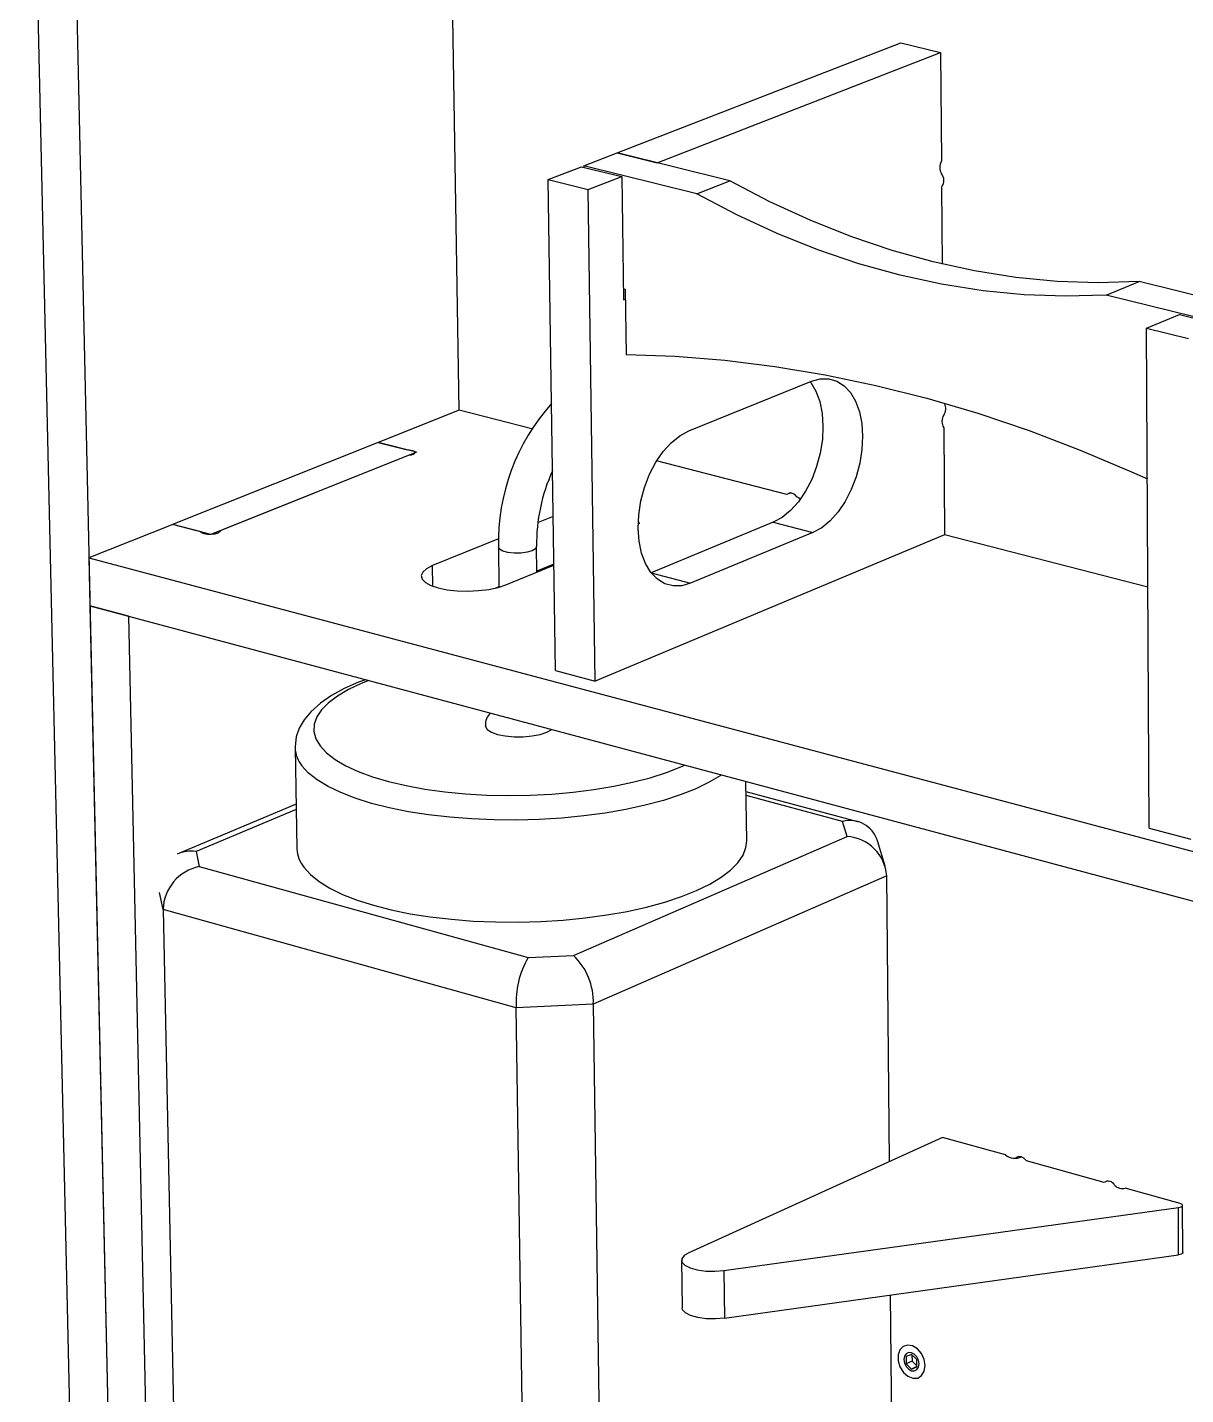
# Model space of a CAD drawing. Extents: x 0 to 254, y 0 to 197.
# Drawn here: x 150.82 to 181.53, y 101.48 to 137.73 of the extents above; entities that cross this region are included whole.
import ezdxf

# ---------------------------------------------------------------- set-up
doc = ezdxf.new("R2010")
doc.units = 0
doc.layers.get('0').update_dxf_attribs({"linetype": 'CONTINUOUS'})

msp = doc.modelspace()

# ---------------------------------------------------------------- linework, layer by layer
at = {"color": 7, "linetype": 'CONTINUOUS'}
for p, q in [((162.266, 127.583), (161.849, 153.373)), ((152.272, 86.932), (150.819, 150.746)), ((151.866, 149.964), (153.27, 86.617)), ((166.455, 134.4), (173.982, 137.316)), ((167.517, 134.138), (175.036, 137.063)), ((173.982, 137.316), (175.036, 137.063)), ((175.036, 137.063), (175.06, 134.187)), ((165.572, 134.058), (166.455, 134.4)), ((169.45, 133.662), (166.455, 134.4)), ((166.455, 134.4), (167.517, 134.138)), ((164.63, 133.693), (165.517, 134.036)), ((165.517, 134.036), (166.58, 133.774)), ((165.572, 134.058), (165.573, 134.023)), ((168.569, 133.317), (165.572, 134.058)), ((165.694, 133.429), (166.58, 133.774)), ((166.58, 133.774), (166.624, 130.502)), ((164.821, 120.677), (164.63, 133.693)), ((164.63, 133.693), (165.694, 133.429)), ((165.877, 120.397), (165.694, 133.429)), ((168.569, 133.317), (169.45, 133.662)), ((175.083, 131.452), (175.066, 133.506)), ((179.425, 130.634), (180.297, 130.99)), ((183.405, 130.224), (180.297, 130.99)), ((166.62, 130.799), (166.675, 130.785)), ((166.624, 130.502), (166.679, 130.524)), ((166.675, 130.785), (166.699, 129.056)), ((182.536, 129.865), (179.425, 130.634)), ((180.499, 129.758), (181.373, 130.117)), ((181.373, 130.117), (182.482, 129.843)), ((180.567, 116.497), (180.499, 129.758)), ((180.499, 129.758), (181.609, 129.483)), ((168.357, 127.03), (171.608, 128.349)), ((162.266, 127.583), (160.121, 126.727)), ((164.194, 127.087), (162.266, 127.583)), ((175.12, 127.114), (175.143, 124.273)), ((160.121, 126.727), (154.667, 124.551)), ((161.136, 126.464), (160.121, 126.727)), ((160.121, 126.727), (160.867, 126.534)), ((161.136, 126.464), (155.687, 124.282)), ((160.915, 126.375), (155.929, 124.378)), ((170.958, 125.348), (167.506, 126.236)), ((171.053, 125.388), (170.958, 125.348)), ((164.761, 124.765), (164.361, 124.602)), ((154.674, 124.554), (152.449, 123.666)), ((155.687, 124.282), (154.667, 124.551)), ((155.424, 124.356), (154.674, 124.554)), ((155.929, 124.378), (155.929, 124.367)), ((167.048, 124.555), (167.032, 124.617)), ((170.599, 124.609), (167.36, 123.27)), ((171.65, 124.337), (168.407, 122.992)), ((170.599, 124.609), (171.65, 124.337)), ((163.313, 124.174), (161.564, 123.46)), ((175.143, 124.273), (165.877, 120.397)), ((180.534, 122.887), (175.143, 124.273)), ((152.449, 123.666), (188.614, 114.049)), ((152.449, 123.666), (152.477, 122.393)), ((163.309, 123.949), (163.325, 122.887)), ((164.332, 123.287), (164.321, 123.966)), ((163.51, 122.95), (164.78, 123.472)), ((164.78, 123.499), (164.331, 123.315)), ((163.325, 122.901), (163.233, 122.864)), ((153.498, 122.12), (152.477, 122.393)), ((152.477, 122.393), (153.27, 86.617)), ((152.477, 122.393), (188.615, 112.721)), ((153.498, 122.12), (154.27, 86.3)), ((164.821, 120.677), (165.877, 120.397)), ((164.595, 119.044), (164.725, 119.115)), ((157.917, 118.632), (157.968, 115.95)), ((169.894, 116.164), (169.875, 117.736)), ((172.842, 116.668), (169.879, 117.463)), ((157.946, 117.132), (154.791, 115.813)), ((172.555, 116.276), (172.434, 116.678)), ((180.567, 116.497), (181.668, 116.204)), ((165.299, 113.128), (172.555, 116.276)), ((173.567, 115.491), (173.361, 116.168)), ((155.293, 115.885), (155.379, 115.48)), ((155.379, 115.48), (164.102, 113.071)), ((173.607, 115.238), (165.827, 111.835)), ((173.678, 107.663), (173.607, 115.238)), ((163.783, 111.738), (154.418, 114.342)), ((154.418, 114.342), (154.968, 88.245)), ((164.102, 113.071), (165.299, 113.128)), ((165.827, 111.835), (163.783, 111.738)), ((164.189, 85.354), (163.783, 111.738)), ((165.827, 111.835), (166.2, 85.464)), ((175.083, 108.302), (168.359, 105.245)), ((176.757, 107.836), (175.083, 108.302)), ((179.372, 107.108), (177.31, 107.682)), ((179.448, 107.144), (179.372, 107.108)), ((181.389, 106.547), (179.929, 106.953)), ((169.286, 104.771), (181.342, 106.442)), ((181.348, 105.189), (181.342, 106.442)), ((181.458, 105.247), (181.453, 106.5)), ((169.301, 103.509), (181.348, 105.189)), ((168.165, 105.045), (168.181, 103.784)), ((169.286, 104.771), (169.301, 103.509)), ((173.85, 89.264), (173.711, 104.124)), ((174.261, 102.55), (174.12, 102.493)), ((174.12, 102.493), (174.122, 102.297)), ((174.278, 102.37), (174.122, 102.297)), ((174.122, 102.297), (174.265, 102.159)), ((174.404, 102.412), (174.261, 102.55)), ((174.406, 102.225), (174.265, 102.159)), ((174.277, 102.535), (174.278, 102.37)), ((174.278, 102.37), (174.406, 102.247)), ((174.406, 102.216), (174.404, 102.412)), ((174.265, 102.159), (174.406, 102.216))]:
    msp.add_line(p, q, dxfattribs=at)
at = {"color": 8, "linetype": 'CONTINUOUS'}
for p, q in [((161.573, 122.914), (161.564, 123.46)), ((167.365, 123.265), (168.407, 122.992)), ((172.434, 116.678), (169.88, 117.363)), ((157.948, 116.996), (155.293, 115.885)), ((154.418, 114.342), (154.325, 114.792))]:
    msp.add_line(p, q, dxfattribs=at)
at = {"color": 7, "linetype": 'CONTINUOUS'}
for points in [[(180.297, 130.99), (179.216, 130.959), (178.128, 130.996), (177.034, 131.101), (175.937, 131.273), (174.841, 131.511), (173.747, 131.814), (172.659, 132.183), (171.578, 132.614), (170.508, 133.108), (169.45, 133.662)], [(179.425, 130.634), (178.344, 130.604), (177.254, 130.642), (176.16, 130.747), (175.063, 130.92), (173.965, 131.159), (172.871, 131.464), (171.781, 131.833), (170.7, 132.266), (169.628, 132.761), (168.569, 133.317)], [(166.699, 129.056), (168, 129.011), (169.314, 128.907), (170.64, 128.743), (171.975, 128.521), (173.319, 128.239), (174.669, 127.899), (176.023, 127.499), (177.38, 127.041), (178.738, 126.524), (180.095, 125.949), (180.519, 125.757)], [(171.578, 128.332), (171.591, 128.315), (171.727, 128.084), (171.829, 127.808), (171.893, 127.496), (171.917, 127.157), (171.9, 126.802), (171.843, 126.441), (171.748, 126.085), (171.618, 125.745), (171.455, 125.431), (171.266, 125.153), (171.056, 124.919), (170.832, 124.735), (170.599, 124.609)], [(171.608, 128.349), (171.842, 128.413), (172.069, 128.414), (172.282, 128.352), (172.475, 128.229), (172.643, 128.049), (172.779, 127.817), (172.881, 127.541), (172.944, 127.229), (172.968, 126.89), (172.951, 126.534), (172.894, 126.173), (172.799, 125.817), (172.668, 125.476), (172.506, 125.162), (172.317, 124.883), (172.107, 124.648), (171.883, 124.464), (171.65, 124.337)], [(168.407, 122.992), (168.17, 122.925), (167.94, 122.921), (167.722, 122.98), (167.525, 123.101), (167.353, 123.28), (167.212, 123.512), (167.107, 123.79), (167.041, 124.105), (167.015, 124.448), (167.031, 124.808), (167.089, 125.174), (167.185, 125.535), (167.319, 125.881), (167.484, 126.199), (167.677, 126.481), (167.891, 126.718), (168.12, 126.903), (168.357, 127.03)], [(160.867, 126.534), (160.951, 126.528), (161.022, 126.513), (161.072, 126.491), (161.096, 126.464), (161.089, 126.436), (161.054, 126.41), (160.993, 126.389), (160.915, 126.375)], [(171.233, 125.278), (171.169, 125.345), (171.095, 125.382), (171.021, 125.384), (170.958, 125.348)], [(171.304, 125.234), (171.264, 125.253), (171.24, 125.281)], [(155.929, 124.378), (155.917, 124.346), (155.868, 124.317), (155.79, 124.295), (155.695, 124.285), (155.597, 124.287), (155.511, 124.301), (155.45, 124.326), (155.424, 124.356)], [(161.564, 123.46), (161.406, 123.379), (161.304, 123.29), (161.265, 123.196), (161.288, 123.102), (161.375, 123.014), (161.52, 122.935), (161.716, 122.869), (161.953, 122.821), (162.22, 122.792), (162.502, 122.783), (162.786, 122.796), (163.058, 122.829), (163.303, 122.881), (163.51, 122.95)], [(159.788, 120.436), (159.597, 120.367), (159.224, 120.202), (158.887, 120.019), (158.589, 119.816), (158.334, 119.588), (158.155, 119.372), (158.028, 119.15), (157.949, 118.923), (157.917, 118.667), (157.922, 118.618)], [(162.961, 119.218), (162.965, 119.194), (163.016, 119.115), (163.127, 119.044), (163.289, 118.986), (163.493, 118.945), (163.724, 118.924), (163.965, 118.924), (164.202, 118.945), (164.417, 118.986), (164.595, 119.044)], [(158.15, 115.464), (158.325, 115.27), (158.556, 115.085), (158.842, 114.909), (159.179, 114.744), (159.565, 114.593), (159.994, 114.456), (160.464, 114.336), (160.969, 114.233), (161.504, 114.148), (162.065, 114.083), (162.644, 114.037), (163.236, 114.013), (163.835, 114.008), (164.436, 114.025), (165.031, 114.063), (165.615, 114.12), (166.181, 114.198), (166.725, 114.294), (167.24, 114.408), (167.721, 114.538), (168.164, 114.684), (168.563, 114.843), (168.916, 115.015), (169.218, 115.197), (169.467, 115.387), (169.661, 115.584), (169.797, 115.786), (169.874, 115.99), (169.894, 116.164)], [(177.31, 107.682), (177.246, 107.751), (177.171, 107.789), (177.097, 107.792), (177.034, 107.759)], [(181.342, 106.442), (181.382, 106.45), (181.414, 106.461), (181.438, 106.475), (181.451, 106.49), (181.452, 106.506), (181.441, 106.522), (181.42, 106.536), (181.389, 106.547)], [(168.359, 105.245), (168.233, 105.168), (168.171, 105.082), (168.178, 104.994), (168.254, 104.911), (168.392, 104.841), (168.581, 104.788), (168.806, 104.757), (169.047, 104.752), (169.286, 104.771)], [(181.458, 105.247), (181.456, 105.237), (181.444, 105.222), (181.42, 105.208), (181.388, 105.197), (181.348, 105.189)], [(169.301, 103.509), (169.063, 103.489), (168.821, 103.495), (168.597, 103.525), (168.408, 103.578), (168.27, 103.649), (168.194, 103.733), (168.181, 103.784)], [(174.624, 102.251), (174.599, 102.414), (174.527, 102.569), (174.421, 102.695), (174.293, 102.775), (174.161, 102.798), (174.043, 102.761), (173.954, 102.67), (173.908, 102.536), (173.909, 102.377), (173.958, 102.215), (174.049, 102.073), (174.168, 101.968), (174.3, 101.915), (174.428, 101.922), (174.533, 101.987), (174.601, 102.102), (174.624, 102.251)], [(174.463, 102.297), (174.447, 102.393), (174.403, 102.483), (174.338, 102.554), (174.261, 102.594), (174.185, 102.597), (174.12, 102.564), (174.078, 102.499), (174.063, 102.412), (174.079, 102.316), (174.123, 102.226), (174.189, 102.156), (174.265, 102.116), (174.342, 102.112), (174.406, 102.145), (174.449, 102.21), (174.463, 102.297)]]:
    msp.add_lwpolyline(points, dxfattribs=at)
at = {"color": 8, "linetype": 'CONTINUOUS'}
for points in [[(164.203, 123.856), (164.069, 123.817), (163.903, 123.794), (163.727, 123.792), (163.562, 123.809), (163.427, 123.844), (163.339, 123.893), (163.309, 123.949)], [(164.321, 123.966), (164.321, 123.965), (164.291, 123.908), (164.203, 123.856)], [(159.876, 120.413), (159.675, 120.332), (159.334, 120.172), (159.043, 120.002), (158.804, 119.823), (158.62, 119.637), (158.494, 119.447), (158.426, 119.254), (158.418, 119.06), (158.47, 118.868), (158.582, 118.679)], [(158.582, 118.679), (158.752, 118.496), (158.979, 118.321), (159.261, 118.156), (159.594, 118.002), (159.975, 117.862), (160.4, 117.736), (160.864, 117.628), (161.361, 117.536), (161.887, 117.464), (162.436, 117.411), (163, 117.378), (163.575, 117.366), (164.153, 117.374), (164.728, 117.403), (165.293, 117.453), (165.843, 117.522), (166.37, 117.609), (166.87, 117.715), (167.336, 117.837), (167.763, 117.975), (168.147, 118.126), (168.248, 118.172)], [(169.221, 117.911), (169.186, 117.888), (168.883, 117.708), (168.53, 117.538), (168.129, 117.381), (167.686, 117.237), (167.204, 117.108), (166.688, 116.995), (166.144, 116.901), (165.576, 116.824), (164.991, 116.767), (164.395, 116.731), (163.794, 116.714), (163.194, 116.718), (162.6, 116.743), (162.02, 116.787), (161.459, 116.852), (160.923, 116.936), (160.417, 117.038), (159.947, 117.157), (159.516, 117.292), (159.13, 117.441), (158.793, 117.604), (158.507, 117.778), (158.275, 117.961), (158.099, 118.152)]]:
    msp.add_lwpolyline(points, dxfattribs=at)
at = {"color": 7, "linetype": 'CONTINUOUS'}
for centre, radius, start, end in [((175.34, 134.019), 0.326, 149.0194, 211.9394), ((174.847, 133.675), 0.276, 322.4782, 38.4806), ((168.846, 124.064), 5.539, 138.203, 181.1926), ((174.907, 127.616), 0.267, 321.9263, 30.7568), ((175.398, 127.285), 0.327, 148.2826, 211.6802), ((169.1, 124.012), 4.779, 155.7389, 180.5445), ((163.341, 119.259), 0.376, 129.4065, 186.4294), ((172.628, 115.935), 0.768, 17.6382, 104.6896), ((172.485, 115.154), 1.125, 4.2783, 86.4562), ((155.187, 114.841), 1.049, 84.2333, 112.1863), ((158.791, 115.98), 0.823, 182.1308, 218.8833), ((155.608, 114.312), 1.19, 101.1123, 178.5637), ((164.124, 111.893), 1.704, 358.044, 46.4174), ((166.122, 111.884), 2.343, 149.5665, 183.5817), ((177.01, 108.159), 0.41, 231.8716, 294.2712), ((179.478, 106.952), 0.189, 26.818, 124.057), ((179.865, 107.261), 0.314, 227.0298, 281.8564)]:
    msp.add_arc(centre, radius, start, end, dxfattribs=at)
at = {"color": 8, "linetype": 'CONTINUOUS'}
msp.add_arc((158.725, 118.664), 0.808, 182.8867, 219.3038, dxfattribs=at)

doc.saveas('drawing.dxf')
